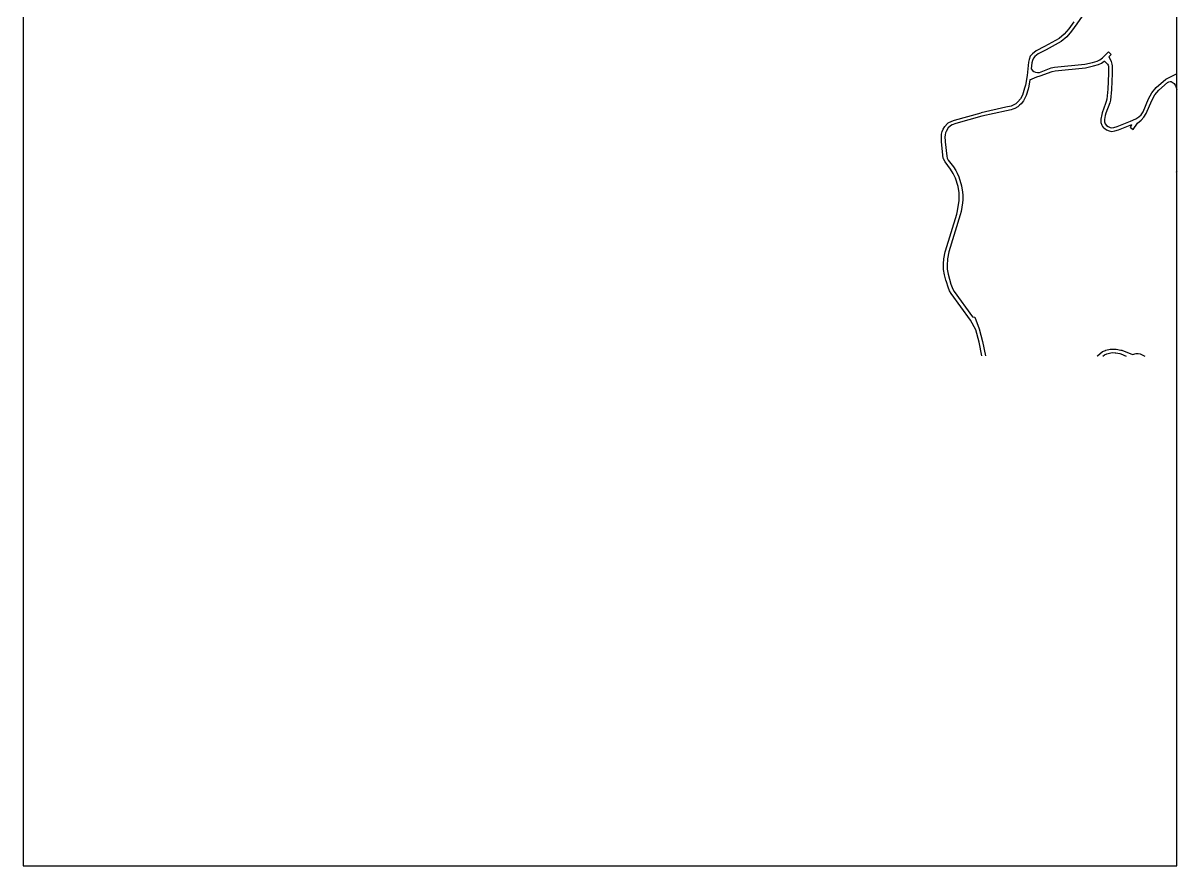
# Model space of a CAD drawing. Header units: metres. Extents: x -28800 to -28000, y -100200 to -99000.
# Drawn here: x -28800 to -28000, y -100200 to -99616 of the extents above; entities that cross this region are included whole.
import ezdxf

# ---------------------------------------------------------------- set-up
doc = ezdxf.new("R2010")
doc.units = ezdxf.units.M
doc.header["$LTSCALE"] = 2.5
doc.layers.add('図郭', color=7, linetype='Continuous')
doc.layers.add('道路', color=7, linetype='Continuous')

msp = doc.modelspace()

# ---------------------------------------------------------------- linework, layer by layer
at = {"layer": '図郭'}
msp.add_lwpolyline([(-28800, -100200), (-28000, -100200), (-28000, -99600), (-28800, -99600)], close=True, dxfattribs=at)
at = {"layer": '道路'}
for points in [[(-28056.38, -99600), (-28057.23, -99601.36), (-28058.91, -99603.29), (-28063.11, -99608.24), (-28065.81, -99611.16), (-28069.51, -99616.33), (-28073.01, -99621.36), (-28076.38, -99625.42), (-28080.31, -99628.63), (-28090.71, -99634.32), (-28096.32, -99637.18), (-28098.48, -99638.9), (-28099.55, -99640.12), (-28100.1, -99641.71), (-28100.55, -99643.45), (-28100.95, -99647.55)], [(-28071.55, -99614.88), (-28075.01, -99619.84), (-28078.15, -99623.64), (-28081.71, -99626.55), (-28091.87, -99632.11), (-28097.68, -99635.07), (-28100.21, -99637.08), (-28101.75, -99638.85), (-28102.49, -99640.98), (-28103.02, -99643), (-28103.91, -99652.08), (-28105.1, -99658.88), (-28105.61, -99661.02), (-28107.07, -99665.79), (-28108.47, -99668.38), (-28110.2, -99670.54), (-28111.71, -99671.75), (-28113.52, -99672.84), (-28114.88, -99673.42), (-28118.61, -99674.23), (-28135.82, -99678.02)], [(-28100.95, -99647.55), (-28100.07, -99648.77), (-28099.17, -99649.44), (-28098.02, -99649.97), (-28096.62, -99650.17), (-28095.33, -99650), (-28087.21, -99646.93), (-28084.95, -99646.45), (-28063.75, -99644.4), (-28058.49, -99643.14), (-28055.19, -99642.24), (-28053.5, -99641.3), (-28051.63, -99639.99), (-28047.35, -99635.87)], [(-28047.16, -99639.19), (-28046.01, -99641.37), (-28045.62, -99642.37), (-28045.08, -99644.29), (-28044.92, -99645.45), (-28044.86, -99650.8), (-28045.44, -99661.79), (-28046.15, -99669.18), (-28046.57, -99671.13), (-28049.3, -99678.32), (-28049.76, -99680.01), (-28050.23, -99682.68), (-28050.18, -99684.4), (-28049.73, -99685.73), (-28048.88, -99686.8), (-28047.7, -99687.54), (-28046.18, -99688.15), (-28045.06, -99688.36), (-28043.67, -99688.18), (-28041.47, -99687.41), (-28032.29, -99683.86), (-28028.5, -99682.11), (-28026.36, -99680.74), (-28024.82, -99679.43), (-28023.48, -99677.26), (-28019.74, -99668.36), (-28017.31, -99664.21), (-28014.29, -99660.6), (-28007.6, -99654.64), (-28000.21, -99651.01)], [(-28047.35, -99635.87), (-28045.55, -99637.61)], [(-28047.16, -99639.19), (-28045.55, -99637.61)], [(-28101.92, -99655.22), (-28097.08, -99653.11), (-28094.71, -99652.44), (-28086.5, -99649.34), (-28084.45, -99648.92), (-28063.34, -99646.87), (-28057.87, -99645.56), (-28054.38, -99644.61), (-28052.33, -99643.63), (-28050.33, -99642.33), (-28050.23, -99642.23)], [(-28047.51, -99645.64), (-28047.41, -99646.51), (-28047.36, -99650.75), (-28047.94, -99661.61), (-28048.6, -99668.55), (-28048.98, -99670.27), (-28049.41, -99671.57), (-28051.86, -99678.01), (-28052.14, -99679.1), (-28052.74, -99682.49), (-28052.67, -99684.84), (-28052.08, -99686.6), (-28051.54, -99687.47), (-28050.81, -99688.39), (-28050.05, -99689.02), (-28048.84, -99689.77), (-28046.89, -99690.56), (-28045.13, -99690.89), (-28043.08, -99690.62), (-28040.6, -99689.75), (-28031.32, -99686.16)], [(-28050.23, -99642.23), (-28048.18, -99644.4), (-28047.68, -99645.12), (-28047.51, -99645.64)], [(-28101.92, -99655.22), (-28102.69, -99659.63), (-28103.18, -99661.61), (-28104.56, -99666.15), (-28105.12, -99667.44), (-28106.37, -99669.77), (-28107.99, -99671.79), (-28109.09, -99672.85), (-28110.28, -99673.8), (-28112.49, -99675.14), (-28113.66, -99675.61), (-28114.82, -99675.96), (-28118.08, -99676.68), (-28135.17, -99680.43)], [(-28000.21, -99651.01), (-28000, -99650.94)], [(-28027.26, -99685.17), (-28024.79, -99683.08), (-28022.91, -99681.09), (-28021.25, -99678.41), (-28017.5, -99669.48), (-28015.26, -99665.65), (-28012.49, -99662.34), (-28006.62, -99657.11), (-28005.59, -99656.57), (-28004.68, -99656.32), (-28003.9, -99656.39), (-28002.51, -99657.17)], [(-28002.51, -99657.17), (-28001.92, -99657.77), (-28001.29, -99658.77), (-28000.75, -99659.9), (-28000.33, -99661.16), (-28000, -99661.87)], [(-28135.23, -99846.58), (-28137.22, -99837.11), (-28139.53, -99828.45), (-28143.02, -99821.84), (-28156.63, -99803.21), (-28157.6, -99801.47), (-28158.67, -99798.9), (-28159.78, -99795.2), (-28160.12, -99793.98), (-28161.15, -99790.28), (-28161.81, -99786.55), (-28161.83, -99782.66), (-28161.52, -99779.35), (-28160.63, -99774.43), (-28160.48, -99773.81), (-28152.67, -99748.31), (-28152.1, -99745.91), (-28151.02, -99738.89), (-28150.9, -99735.54), (-28151.02, -99733.41), (-28151.78, -99729.13), (-28153.6, -99723.38), (-28155.03, -99720.01), (-28156.97, -99716.99), (-28160.79, -99712.11), (-28161.85, -99709.85), (-28161.99, -99709.4), (-28163.15, -99698.26), (-28163.31, -99695.65), (-28163.27, -99693.06), (-28163.22, -99692.79), (-28162.72, -99690.98), (-28162.11, -99689.34), (-28160.93, -99687.42), (-28159.1, -99685.49), (-28158.51, -99685.05), (-28156.07, -99683.74), (-28154.26, -99683.04), (-28135.82, -99678.02)], [(-28135.17, -99680.43), (-28153.39, -99685.39), (-28155.79, -99686.38), (-28157.06, -99687.13), (-28158.73, -99688.71), (-28158.86, -99688.89), (-28160.1, -99691.06), (-28160.38, -99691.89), (-28160.67, -99693.4), (-28160.82, -99694.96), (-28160.69, -99697.42), (-28160.65, -99698.15), (-28159.62, -99708.03), (-28159.2, -99709.52), (-28158.67, -99710.75), (-28158.63, -99710.82), (-28154.93, -99715.54), (-28153.28, -99718.1), (-28152.43, -99719.75), (-28151.25, -99722.51), (-28149.35, -99728.53), (-28148.57, -99732.94), (-28148.38, -99735.15), (-28148.5, -99738.33), (-28148.72, -99740.42), (-28149.64, -99746.4), (-28150.2, -99748.79), (-28158.05, -99774.41), (-28158.97, -99779.18), (-28159.03, -99779.63), (-28159.35, -99783.37), (-28159.3, -99786.32), (-28158.64, -99789.96), (-28157.72, -99793.29), (-28156.68, -99796.89), (-28155.44, -99800.22)], [(-28032.16, -99688.2), (-28031.32, -99686.16)], [(-28030.42, -99689.51), (-28027.26, -99685.17)], [(-28032.16, -99688.2), (-28030.42, -99689.51)], [(-28000, -99718.27), (-28000.53, -99718.95)], [(-28000, -99719.36), (-28000.53, -99718.95)], [(-28155.44, -99800.22), (-28154.52, -99801.86), (-28141.63, -99819.51), (-28140.04, -99819.71)], [(-28140.04, -99819.71), (-28137.14, -99827.69), (-28134.78, -99836.53), (-28132.68, -99846.58)], [(-28055.35, -99846.59), (-28055.07, -99846.42), (-28051.57, -99843.55), (-28049.62, -99842.74), (-28049.21, -99842.61), (-28046.25, -99841.89), (-28045.02, -99841.74), (-28042.71, -99841.87), (-28042.15, -99841.93), (-28038.82, -99842.49), (-28038.24, -99842.64), (-28030.74, -99845.59)], [(-28051.34, -99846.59), (-28050.29, -99845.73), (-28048.57, -99845.04), (-28048.49, -99845.02), (-28045.72, -99844.36), (-28044.84, -99844.26), (-28042.73, -99844.38), (-28042.46, -99844.42), (-28039.54, -99844.9), (-28038.95, -99845.05), (-28035.3, -99846.59)], [(-28030.74, -99845.59), (-28028.15, -99844.95), (-28026.76, -99844.9), (-28025.57, -99845.18), (-28022.2, -99846.59)]]:
    msp.add_lwpolyline(points, dxfattribs=at)

doc.saveas('drawing.dxf')
